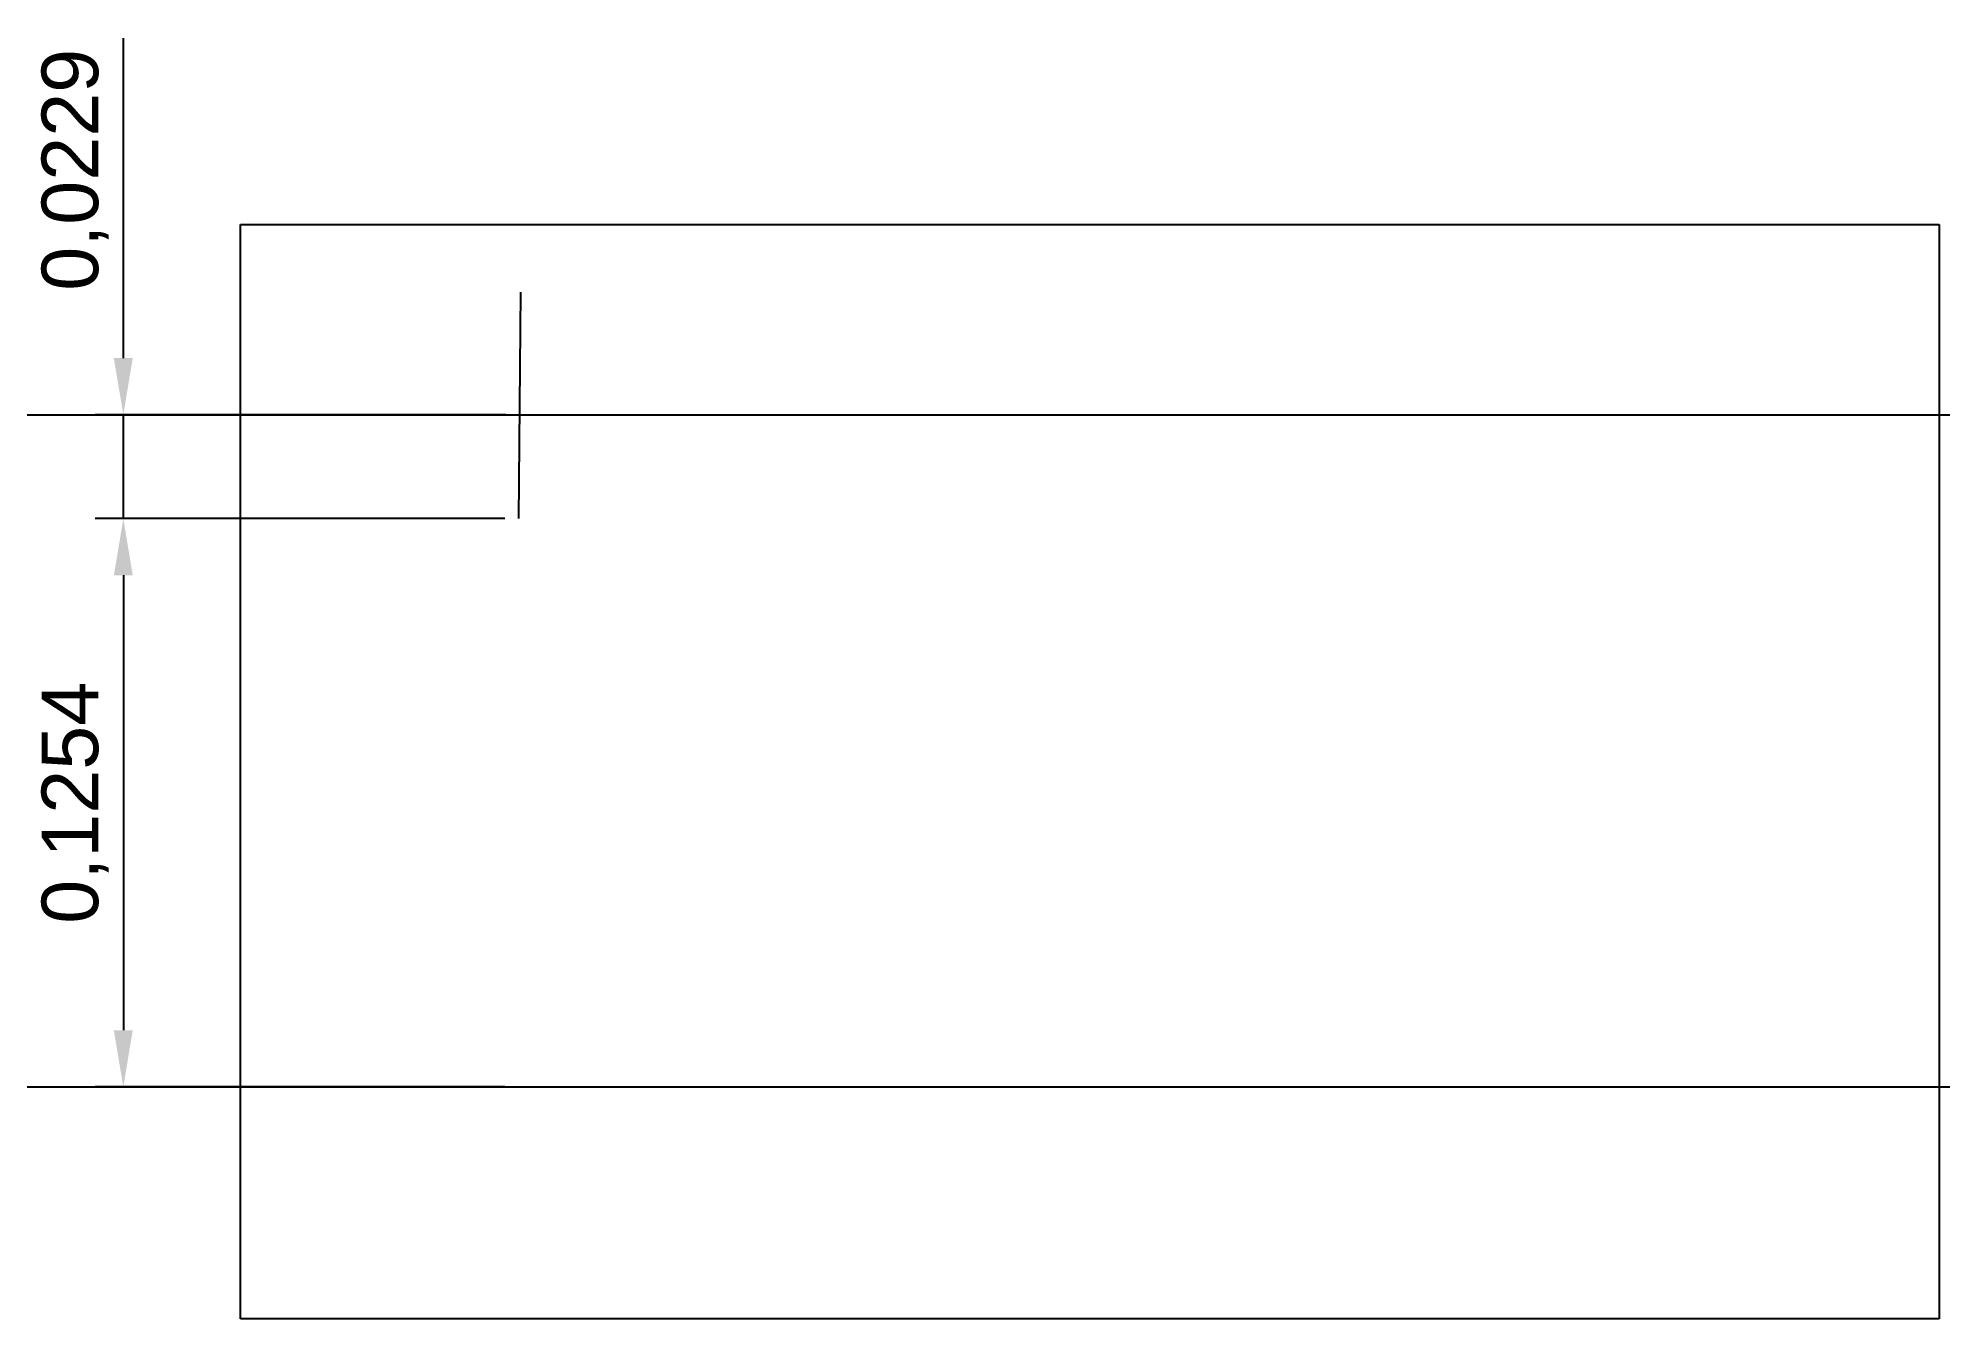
# Model space of a CAD drawing. Header units: millimetres. Extents: x 2475.682 to 2476.102, y 1216.752 to 1217.035.
import ezdxf

# ---------------------------------------------------------------- set-up
doc = ezdxf.new("R2010")
doc.units = ezdxf.units.MM
doc.styles.get("Standard").update_dxf_attribs({"font": 'arial.ttf'})
doc.dimstyles.new('ISO-25', dxfattribs={"dimscale": 0.005, "dimtxt": 2.5, "dimasz": 2.5, "dimexe": 1.25, "dimexo": 0.625, "dimtad": 1, "dimdec": 4, "dimtxsty": 'Standard', "dimcen": 2.5, "dimadec": 0, "dimazin": 0, "dimtfac": 1, "dimtdec": 4, "dimtmove": 0, "dimatfit": 3, "dimfxl": 0, "dimarcsym": 0})
picture_1 = doc.add_image_def('image1.jpeg', size_in_pixel=(1416, 912))

# ---------------------------------------------------------------- blocks, each defined once
blk = doc.blocks.new('*D2')
at = {"color": 0, "lineweight": -2, "transparency": 16777216}
for p, q in [((2475.70116, 1216.9645), (2475.70116, 1217.03517)), ((2475.78561, 1216.952), (2475.69491, 1216.952)), ((2475.70116, 1216.92907), (2475.70116, 1216.952)), ((2475.78539, 1216.92907), (2475.69491, 1216.92907)), ((2475.70116, 1216.91657), (2475.70116, 1216.90407))]:
    blk.add_line(p, q, dxfattribs=at)
at = {"color": 0, "transparency": 16777216}
for points in [[(2475.69907, 1216.9645), (2475.70324, 1216.9645), (2475.70116, 1216.952)], [(2475.69907, 1216.91657), (2475.70324, 1216.91657), (2475.70116, 1216.92907)]]:
    blk.add_solid(points, dxfattribs=at)
at = {"layer": 'Defpoints', "color": 0, "transparency": 16777216}
for p in [(2475.70116, 1216.952), (2475.78874, 1216.952), (2475.78852, 1216.92907)]:
    blk.add_point(p, dxfattribs=at)
at = {"color": 0, "transparency": 16777216, "insert": (2475.69052, 1217.00609), "char_height": 0.0125, "attachment_point": 5, "rotation": 90}
blk.add_mtext('0,0229', dxfattribs=at)
blk = doc.blocks.new('*D3')
at = {"color": 0, "lineweight": -2, "transparency": 16777216}
for p, q in [((2475.78539, 1216.92907), (2475.69491, 1216.92907)), ((2475.70116, 1216.91657), (2475.70116, 1216.81612)), ((2475.78539, 1216.80362), (2475.69491, 1216.80362))]:
    blk.add_line(p, q, dxfattribs=at)
at = {"color": 0, "transparency": 16777216}
for points in [[(2475.69907, 1216.91657), (2475.70324, 1216.91657), (2475.70116, 1216.92907)], [(2475.69907, 1216.81612), (2475.70324, 1216.81612), (2475.70116, 1216.80362)]]:
    blk.add_solid(points, dxfattribs=at)
at = {"layer": 'Defpoints', "color": 0, "transparency": 16777216}
for p in [(2475.78852, 1216.92907), (2475.70116, 1216.80362), (2475.78852, 1216.80362)]:
    blk.add_point(p, dxfattribs=at)
at = {"color": 0, "transparency": 16777216, "insert": (2475.69052, 1216.86634), "char_height": 0.0125, "attachment_point": 5, "rotation": 90}
blk.add_mtext('0,1254', dxfattribs=at)

msp = doc.modelspace()

# ---------------------------------------------------------------- linework, layer by layer
msp.add_line((2475.78852, 1216.92907), (2475.78899, 1216.97907))
at = {"color": 1}
for p in [(2475.96727, 1216.952), (2476.04616, 1216.80362)]:
    msp.add_xline(p, (1, 0), dxfattribs=at)

# ---------------------------------------------------------------- dimensions: what is measured, and where the dimension line sits
for base, p1, p2, picture, middle in [((2475.70116, 1216.952), (2475.78852, 1216.92907), (2475.78874, 1216.952), '*D2', (2475.69052, 1217.00609)), ((2475.701156, 1216.803622), (2475.788518, 1216.929067), (2475.788518, 1216.803622), '*D3', (2475.690519, 1216.866345))]:
    dim = msp.add_linear_dim(base=base, p1=p1, p2=p2, angle=90, dimstyle='ISO-25', dxfattribs=at)
    dim.commit()
    dim.dimension.update_dxf_attribs({"geometry": picture, "text_midpoint": middle})

# ---------------------------------------------------------------- pictures from other files: only their frames are drawn
image = msp.add_image(picture_1, insert=(2475.72706, 1216.75238), size_in_units=(0.37513, 0.24161))
image.dxf.flags = 7

doc.saveas('drawing.dxf')
